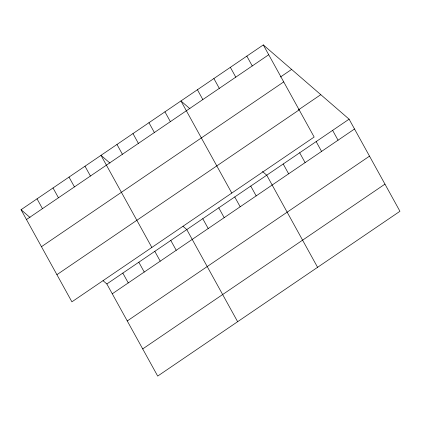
<?xml version="1.0" encoding="UTF-8"?>
<svg xmlns="http://www.w3.org/2000/svg" width="421" height="421" viewBox="0 0 421 421"><rect width="100%" height="100%" fill="white"/><g stroke="black" fill="none" stroke-linecap="round" stroke-linejoin="round"><path stroke-width="0.63" d="M263.304 44.921L314.155 137.035L71.902 301.831L21.05 209.716L263.304 44.921L349.098 119.169L399.95 211.284L157.696 376.079L106.845 283.964L103.071 280.702M26.47 219.541L268.724 54.741M280.454 77.011L291.616 69.423M41.463 246.695L283.717 81.9M298.468 109.849L320.786 94.667M56.909 274.676L299.163 109.876M106.845 283.964L349.098 119.169M112.27 293.79L354.524 128.994M127.263 320.944L369.512 156.149M142.703 348.925L384.957 184.13M189.903 108.707L180.935 100.951L231.787 193.065M262.488 171.526L266.735 175.199L317.581 267.314M109.96 163.09L100.993 155.333L151.844 247.448M183.014 226.319L186.792 229.582L237.639 321.697M21.05 209.716L30.017 217.478M332.627 130.373L338.047 140.198M316.155 141.582L321.576 151.407M246.832 56.125L252.253 65.95M299.678 152.786L305.104 162.611M230.355 67.334L235.781 77.154M283.207 163.995L288.632 173.815M213.884 78.538L219.304 88.363M250.748 186.077L256.168 195.902M197.412 89.741L202.833 99.566M234.755 196.954L240.18 206.779M218.767 207.832L224.193 217.652M164.948 111.828L170.373 121.648M202.78 218.71L208.2 228.529M148.96 122.706L154.381 132.526M132.973 133.578L138.393 143.403M170.8 240.459L176.225 250.285M116.98 144.456L122.406 154.281M154.812 251.337L160.238 261.162M138.825 262.215L144.245 272.034M85.005 166.211L90.426 176.031M122.837 273.092L128.258 282.912M69.018 177.088L74.438 186.908M53.025 187.961L58.451 197.786M37.037 198.838L42.463 208.663"/></g></svg>
